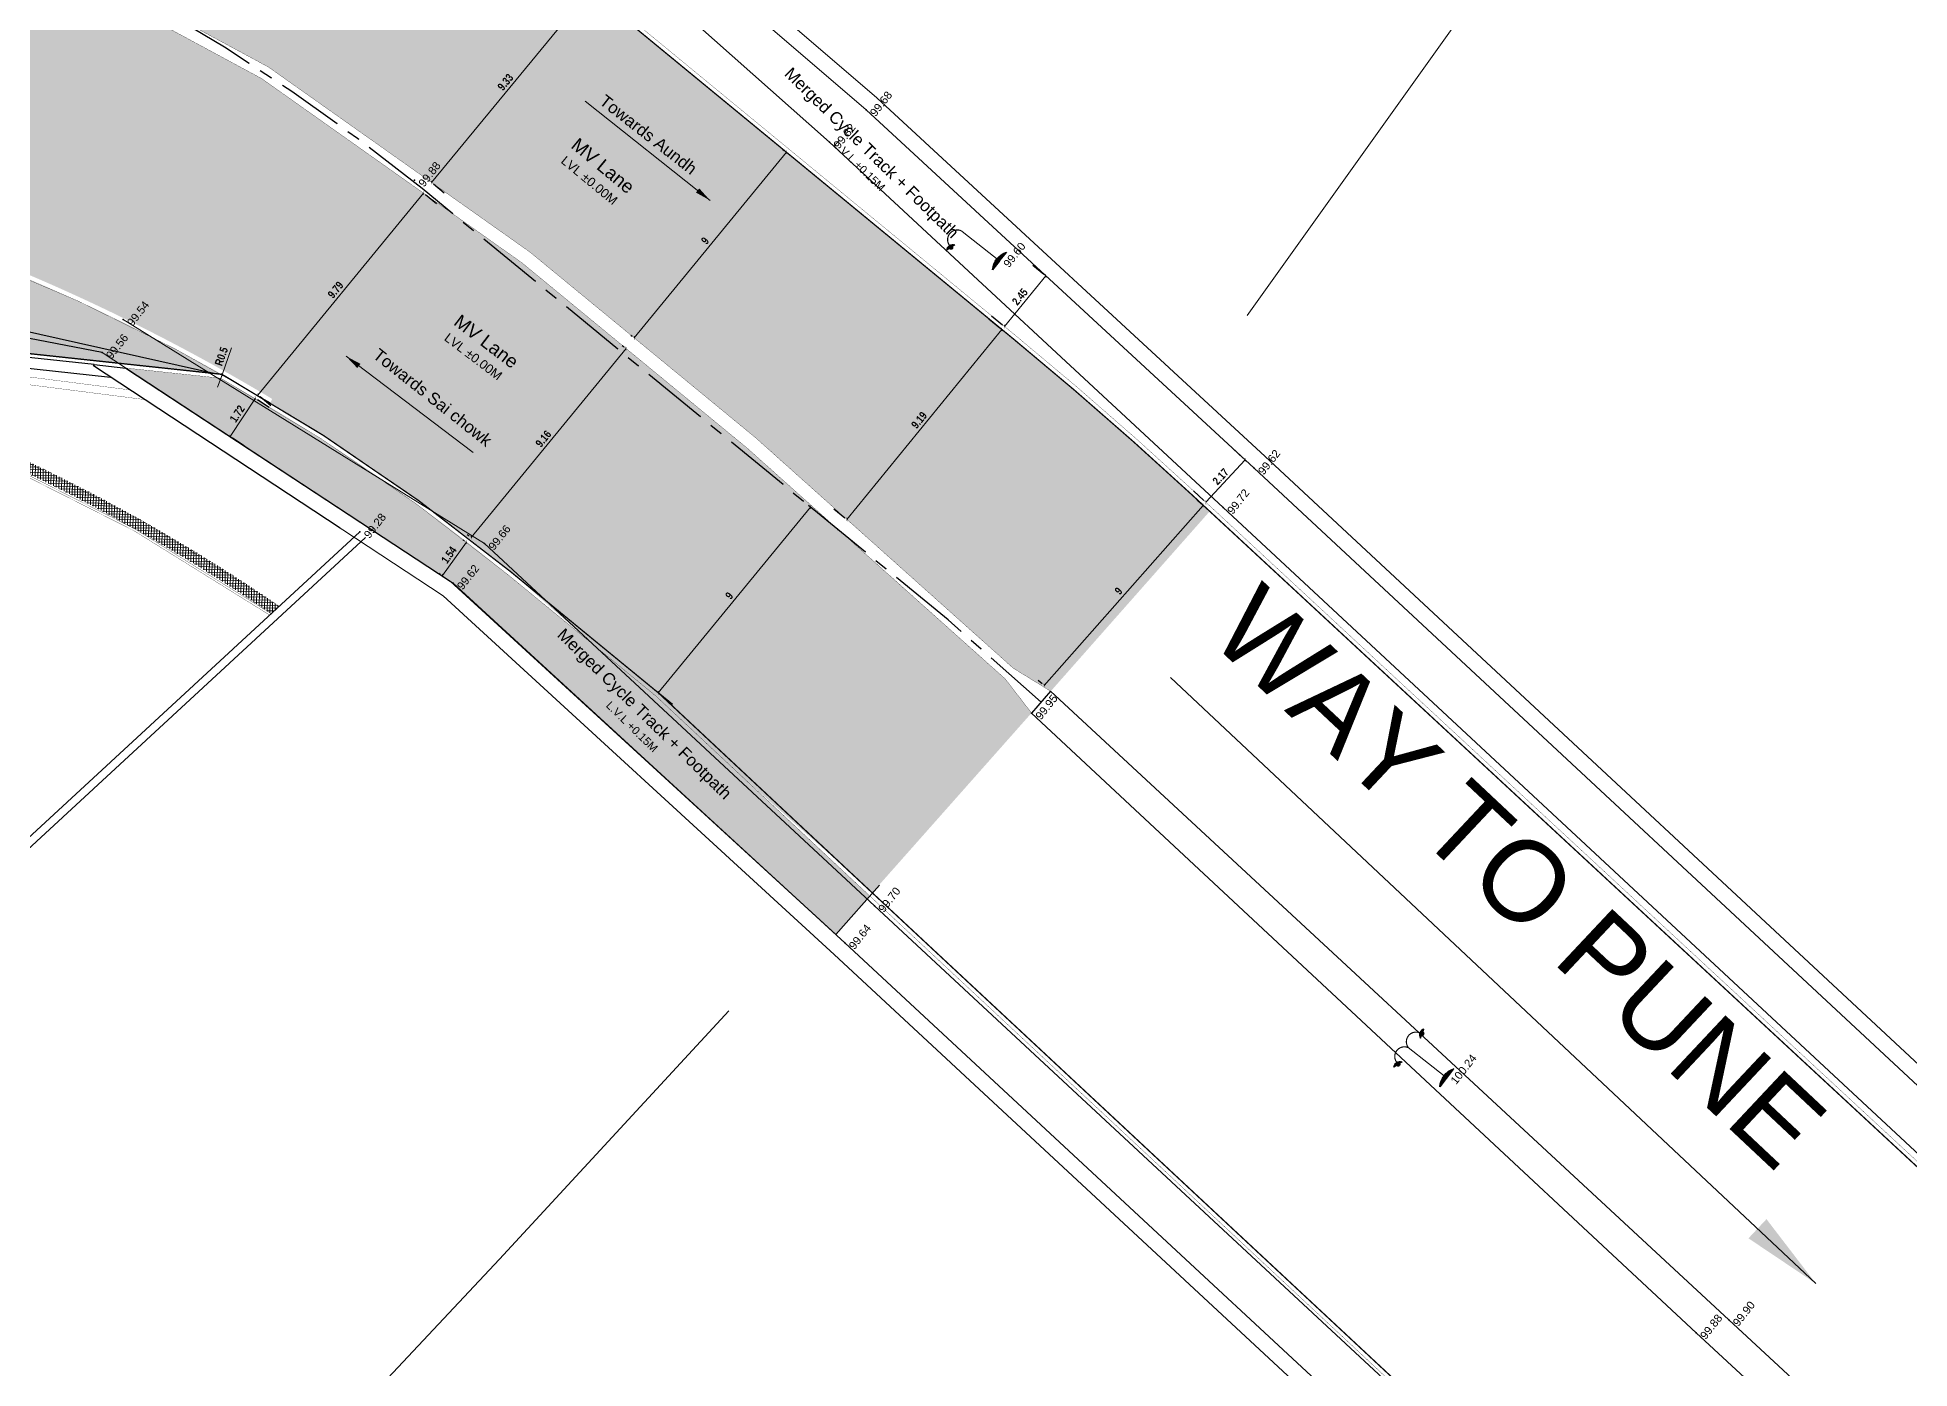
# Model space of a CAD drawing. Header units: metres. Extents: x 6 to 601, y -20 to 118.
# Drawn here: x 289.41 to 305.72, y 43.57 to 55.16 of the extents above; entities that cross this region are included whole.
import ezdxf

# ---------------------------------------------------------------- set-up
doc = ezdxf.new("R2010")
doc.units = ezdxf.units.M
doc.header["$MEASUREMENT"] = 0
doc.linetypes.add('CENTER', pattern=[2, 1.25, -0.25, 0.25, -0.25])
for name, color, linetype, lineweight in [('BEARGE', 5, 'Continuous', 30), ('Chp', 1, 'Continuous', 0), ('EXISTING ROAD', 7, 'Continuous', 5), ('PDA_Tactile band', 250, 'Continuous', 30), ('WALL', 46, 'Continuous', 30)]:
    doc.layers.add(name, color=color, linetype=linetype, lineweight=lineweight)
for name, color, linetype in [('CENTER LINE', 6, 'CENTER'), ('DV', 179, 'Continuous'), ('EL', 4, 'Continuous'), ('F.B.', 60, 'Continuous'), ('FOOTPATH', 30, 'Continuous'), ('HATCH', 8, 'Continuous'), ('LAMP_POST', 7, 'Continuous'), ('PDA_Hatch 2_Black Electrical Band Blocks_100x100x60mm', 253, 'Continuous'), ('PDA_Kerb Edge', 7, 'Continuous'), ('PDA_Levels', 7, 'Continuous'), ('PDA_Text', 19, 'Continuous'), ('PDA_Utility Band', 7, 'Continuous'), ('PT', 2, 'Continuous'), ('TEXT', 7, 'Continuous')]:
    doc.layers.add(name, color=color, linetype=linetype)
doc.layers.add('PDA - Dimensions', color=7, linetype='Continuous', true_color=0x000000)
doc.styles.add('AR', font='arial.ttf')
doc.styles.add('ARIAL', font='arialbd.ttf', dxfattribs={"width": 0.8})
doc.styles.add('RS', font='RomanS')
doc.styles.get("Standard").update_dxf_attribs({"font": 'arial.ttf'})
doc.dimstyles.new('PDA_Dimentions', dxfattribs={"dimtxt": 0.3, "dimasz": 0.1, "dimexe": 0.075, "dimexo": 0.625, "dimgap": 0.1, "dimtad": 1, "dimdsep": 46, "dimtxsty": 'ARIAL', "dimblk": 'ARCHTICK', "dimcen": 0.09, "dimadec": 0, "dimazin": 0, "dimtfac": 1, "dimtmove": 1, "dimatfit": 3, "dimldrblk": 'ARCHTICK', "dimfxl": 1, "dimfxlon": 1, "dimlwd": 9, "dimarcsym": 0})
doc.dimstyles.get("Standard").update_dxf_attribs({"dimtxt": 0.18, "dimasz": 0.18, "dimexe": 0.18, "dimexo": 0.0625, "dimgap": 0.09, "dimtad": 0, "dimdec": 4, "dimzin": 0, "dimdsep": 46, "dimtxsty": 'Standard', "dimcen": 0.09, "dimadec": 0, "dimazin": 0, "dimtfac": 1, "dimtdec": 4, "dimtofl": 0, "dimtmove": 0, "dimatfit": 3, "dimfxl": 1, "dimtolj": 1, "dimtzin": 0, "dimarcsym": 0})

# ---------------------------------------------------------------- blocks, each defined once
blk = doc.blocks.new('LP')
at = {"layer": 'LAMP_POST'}
for color, points in [(40, [(1.165922361164576, 3.515392796020706), (1.89140776789327, 3.744330122373299, 0.5022879340729313)]), (30, [(1.395154863193738, 3.58773040011431, 1), (1.662175265864107, 3.671992518279581)]), (40, [(-0.8816148093692391, 0.001324708447327794), (-0.05993297897521188, 9.005488868751854e-05, -1), (0.05993297897521188, -9.005488868751854e-05), (0.8816148093696938, -0.001324708447327794, 0.2974138818711019)])]:
    blk.add_hatch(color=color, dxfattribs=at).paths.add_polyline_path(points)
blk.add_line((1.165922361164576, 3.515392796020706), (1.89140776789327, 3.744330122373299), dxfattribs=at)
at = {"layer": 'LAMP_POST', "color": 5, "const_width": 0.089105216643788}
blk.add_lwpolyline([(-0.00203005207958995, 0.2648868001790561), (-0.00203005207958995, 3.799999851868506, -0.7749219860280891), (1.458662222671819, 3.82064314317654)], format="xyb", dxfattribs=at)
at = {"layer": 'LAMP_POST'}
for points in [[(-0.8816148093694665, 0.001324708447327794), (-0.05993297897521188, 9.005488868751854e-05)], [(0.05993297897521188, -9.005488868751854e-05), (0.8816148093696938, -0.001324708447327794)]]:
    blk.add_lwpolyline(points, dxfattribs=at)
for centre, radius, start, end in [((1.613864205916798, 3.359871699434166), 0.4741716015995725, 54.17418561697151, 160.8534909995903), ((1.528665064528923, 3.629861459196945), 0.14, 197.5138383082842, 17.5138383082842), ((-0.00203005207958995, -1.351032358088105), 1.613238662028891, 56.78749075352639, 123.0403248748255)]:
    blk.add_arc(centre, radius, start, end, dxfattribs=at)
blk = doc.blocks.new('_ArchTick')
at = {"color": 0, "linetype": 'ByBlock', "const_width": 0.15}
blk.add_lwpolyline([(-0.5, -0.5), (0.5, 0.5)], dxfattribs=at)
blk = doc.blocks.new('*D589')
at = {"layer": 'Defpoints', "color": 0, "transparency": 16777216}
for p in [(405.9751459477993, 217.9566744676358), (404.6992025773582, 216.9754475399589), (405.0767664444411, 216.7045511809483, 99.9804)]:
    blk.add_point(p, dxfattribs=at)
at = {"layer": 'PDA - Dimensions', "color": 0, "lineweight": -2, "transparency": 16777216}
for p, q in [((405.4673320444243, 218.3210232559403), (405.5163318561764, 218.2858666327751)), ((404.568952541066, 217.0688999692528), (404.6179523528182, 217.0337433460876))]:
    blk.add_line(p, q, dxfattribs=at)
at = {"layer": 'PDA - Dimensions', "color": 0, "lineweight": 9, "transparency": 16777216}
blk.add_line((405.5975820807164, 218.2275708266463), (404.6992025773582, 216.9754475399589), dxfattribs=at)
at = {"layer": 'PDA - Dimensions', "color": 0, "lineweight": 9, "transparency": 16777216, "xscale": 0.1, "yscale": 0.1, "zscale": 0.1}
for p, rotation in [((405.5975820807164, 218.2275708266463), 54.34113299144038), ((404.6992025773582, 216.9754475399589), 234.3411329914404)]:
    blk.add_blockref('_ArchTick', p, dxfattribs=dict(at, rotation=rotation))
at = {"layer": 'PDA - Dimensions', "color": 0, "transparency": 16777216, "insert": (404.9426895948092, 217.7490977811507), "char_height": 0.3, "attachment_point": 5, "rotation": 54.341132991440396, "style": 'ARIAL'}
blk.add_mtext('1.54', dxfattribs=at)
blk = doc.blocks.new('*D476')
at = {"layer": 'Defpoints', "color": 0, "transparency": 16777216}
for p in [(419.5193747641824, 218.7018191105744), (412.7914790736668, 212.5799316418829), (413.8120245131176, 211.7429288893072)]:
    blk.add_point(p, dxfattribs=at)
at = {"layer": 'PDA - Dimensions', "color": 0, "lineweight": 9, "transparency": 16777216}
blk.add_line((418.4988293247316, 219.5388218631501), (412.7914790736668, 212.5799316418829), dxfattribs=at)
at = {"layer": 'PDA - Dimensions', "color": 0, "lineweight": -2, "transparency": 16777216}
for p, q in [((419.0361184988166, 219.0981628780095), (418.4215083222731, 219.6022368659397)), ((413.3287682477518, 212.1392726567423), (412.7141580712082, 212.6433466446725))]:
    blk.add_line(p, q, dxfattribs=at)
at = {"layer": 'PDA - Dimensions', "color": 0, "lineweight": 9, "transparency": 16777216, "xscale": 0.1, "yscale": 0.1, "zscale": 0.1}
for p, rotation in [((418.4988293247316, 219.5388218631501), 50.64302790423488), ((412.7914790736668, 212.5799316418829), 230.6430279042349)]:
    blk.add_blockref('_ArchTick', p, dxfattribs=dict(at, rotation=rotation))
at = {"layer": 'PDA - Dimensions', "color": 0, "transparency": 16777216, "insert": (415.449320036765, 216.2199906033745), "char_height": 0.3, "attachment_point": 5, "rotation": 50.64302790423484, "style": 'ARIAL'}
blk.add_mtext('9', dxfattribs=at)
blk = doc.blocks.new('*D477')
at = {"layer": 'Defpoints', "color": 0, "transparency": 16777216}
for p in [(425.6697892571608, 226.2009429151509), (425.6697950121488, 226.2009382179622), (419.8593221691317, 219.0819563760687)]:
    blk.add_point(p, dxfattribs=at)
at = {"layer": 'PDA - Dimensions', "color": 0, "lineweight": 9, "transparency": 16777216}
blk.add_line((419.8593164141437, 219.0819610732575), (425.6697892571608, 226.2009429151509), dxfattribs=at)
at = {"layer": 'PDA - Dimensions', "color": 0, "lineweight": -2, "transparency": 16777216}
for p, q in [((425.1856004137256, 226.596135119339), (425.5923181214131, 226.2641744193712)), ((419.3751275707085, 219.4771532774455), (419.781845278396, 219.1451925774778))]:
    blk.add_line(p, q, dxfattribs=at)
at = {"layer": 'PDA - Dimensions', "color": 0, "lineweight": 9, "transparency": 16777216, "xscale": 0.1, "yscale": 0.1, "zscale": 0.1}
for p, rotation in [((425.6697892571608, 226.2009429151509), 50.77887057385088), ((419.8593164141437, 219.0819610732575), 230.7788705738509)]:
    blk.add_blockref('_ArchTick', p, dxfattribs=dict(at, rotation=rotation))
at = {"layer": 'PDA - Dimensions', "color": 0, "transparency": 16777216, "insert": (422.5683384243076, 222.8016010905002), "char_height": 0.3, "attachment_point": 5, "rotation": 50.77887057385088, "style": 'ARIAL'}
blk.add_mtext('9.19', dxfattribs=at)
blk = doc.blocks.new('*D480')
at = {"layer": 'Defpoints', "color": 0, "transparency": 16777216}
for p in [(410.2248969799621, 238.9074739876541), (410.2248969799632, 238.9074739876532), (404.2875187158552, 231.7131438069809, 99.60370000000044)]:
    blk.add_point(p, dxfattribs=at)
at = {"layer": 'PDA - Dimensions', "color": 0, "lineweight": 9, "transparency": 16777216}
blk.add_line((404.2875187158563, 231.71314380698), (410.2248969799632, 238.9074739876532), dxfattribs=at)
at = {"layer": 'PDA - Dimensions', "color": 0, "lineweight": -2, "transparency": 16777216}
for p, q in [((410.7069376527232, 238.5096526837952), (410.302023487605, 238.8438225790358)), ((404.7695593886163, 231.315322503122), (404.3646452234981, 231.6494923983626))]:
    blk.add_line(p, q, dxfattribs=at)
at = {"layer": 'PDA - Dimensions', "color": 0, "lineweight": 9, "transparency": 16777216, "xscale": 0.1, "yscale": 0.1, "zscale": 0.1}
for p, rotation in [((410.2248969799632, 238.9074739876532), 50.46762791754691), ((404.2875187158563, 231.71314380698), 230.4676279175469)]:
    blk.add_blockref('_ArchTick', p, dxfattribs=dict(at, rotation=rotation))
at = {"layer": 'PDA - Dimensions', "color": 0, "transparency": 16777216, "insert": (407.060866290697, 235.4715215031805), "char_height": 0.3, "attachment_point": 5, "rotation": 50.46762791754691, "style": 'ARIAL'}
blk.add_mtext('9.33', dxfattribs=at)
blk = doc.blocks.new('*D481')
at = {"layer": 'Defpoints', "color": 0, "transparency": 16777216}
for p in [(403.9930098809436, 231.3090237959605, 99.60370000000044), (397.7844339435451, 223.7389960138244), (397.7844340810091, 223.7389959010829)]:
    blk.add_point(p, dxfattribs=at)
at = {"layer": 'PDA - Dimensions', "color": 0, "lineweight": 9, "transparency": 16777216}
blk.add_line((403.9930100184076, 231.309023683219), (397.7844340810091, 223.7389959010829), dxfattribs=at)
at = {"layer": 'PDA - Dimensions', "color": 0, "lineweight": -2, "transparency": 16777216}
for p, q in [((404.4762661534353, 230.9126800372138), (404.0703310220063, 231.2456086818196)), ((398.2676902160367, 223.3426522550777), (397.8617550846078, 223.6755808996835))]:
    blk.add_line(p, q, dxfattribs=at)
at = {"layer": 'PDA - Dimensions', "color": 0, "lineweight": 9, "transparency": 16777216, "xscale": 0.1, "yscale": 0.1, "zscale": 0.1}
for p, rotation in [((403.9930100184076, 231.309023683219), 50.64302893435), ((397.7844340810091, 223.7389959010829), 230.64302893435)]:
    blk.add_blockref('_ArchTick', p, dxfattribs=dict(at, rotation=rotation))
at = {"layer": 'PDA - Dimensions', "color": 0, "transparency": 16777216, "insert": (400.6928878843865, 227.6846236394881), "char_height": 0.3, "attachment_point": 5, "rotation": 50.64302893434999, "style": 'ARIAL'}
blk.add_mtext('9.79', dxfattribs=at)
blk = doc.blocks.new('*D482')
at = {"layer": 'Defpoints', "color": 0, "transparency": 16777216}
for p in [(417.5927650246572, 232.8449449332941), (417.9473459960554, 232.5542061028082), (412.2408281646458, 225.5946175518693)]:
    blk.add_point(p, dxfattribs=at)
at = {"layer": 'PDA - Dimensions', "color": 0, "lineweight": 9, "transparency": 16777216}
blk.add_line((411.8862471932475, 225.8853563823552), (417.5927650246572, 232.8449449332941), dxfattribs=at)
at = {"layer": 'PDA - Dimensions', "color": 0, "lineweight": -2, "transparency": 16777216}
for p, q in [((417.4640418876118, 232.9504915286838), (417.5154363673062, 232.9083506014342)), ((411.7575240562021, 225.990902977745), (411.8089185358965, 225.9487620504953))]:
    blk.add_line(p, q, dxfattribs=at)
at = {"layer": 'PDA - Dimensions', "color": 0, "lineweight": 9, "transparency": 16777216, "xscale": 0.1, "yscale": 0.1, "zscale": 0.1}
for p, rotation in [((417.5927650246572, 232.8449449332941), 50.64994464780671), ((411.8862471932475, 225.8853563823552), 230.6499446478067)]:
    blk.add_blockref('_ArchTick', p, dxfattribs=dict(at, rotation=rotation))
at = {"layer": 'PDA - Dimensions', "color": 0, "transparency": 16777216, "insert": (414.5436525586493, 229.5257408664223), "char_height": 0.3, "attachment_point": 5, "rotation": 50.649944647806706, "style": 'ARIAL'}
blk.add_mtext('9', dxfattribs=at)
blk = doc.blocks.new('*D483')
at = {"layer": 'Defpoints', "color": 0, "transparency": 16777216}
for p in [(411.9229100399643, 225.2086980882596, 0.001100275031907007), (405.7740832718628, 218.4004588957797), (406.1118906827978, 218.1234053597909)]:
    blk.add_point(p, dxfattribs=at)
at = {"layer": 'PDA - Dimensions', "color": 0, "lineweight": 9, "transparency": 16777216}
blk.add_line((411.5851026290293, 225.4857516242484), (405.7740832718628, 218.4004588957797), dxfattribs=at)
at = {"layer": 'PDA - Dimensions', "color": 0, "lineweight": -2, "transparency": 16777216}
for p, q in [((411.4396537676179, 225.6050418471834), (411.5077816254538, 225.5491666256762)), ((405.6286344104515, 218.5197491187147), (405.6967622682873, 218.4638738972075))]:
    blk.add_line(p, q, dxfattribs=at)
at = {"layer": 'PDA - Dimensions', "color": 0, "lineweight": 9, "transparency": 16777216, "xscale": 0.1, "yscale": 0.1, "zscale": 0.1}
for p, rotation in [((411.5851026290293, 225.4857516242484), 50.64302891334752), ((405.7740832718628, 218.4004588957797), 230.6430289133475)]:
    blk.add_blockref('_ArchTick', p, dxfattribs=dict(at, rotation=rotation))
at = {"layer": 'PDA - Dimensions', "color": 0, "transparency": 16777216, "insert": (408.4837587851831, 222.103719107423), "char_height": 0.3, "attachment_point": 5, "rotation": 50.64302891334749, "style": 'ARIAL'}
blk.add_mtext('9.16', dxfattribs=at)
blk = doc.blocks.new('*D498')
at = {"layer": 'Defpoints', "color": 0, "transparency": 16777216}
for p in [(433.2137034954194, 219.603205085403), (433.461019319695, 219.3846048124851), (427.4989513359105, 212.6393535915485)]:
    blk.add_point(p, dxfattribs=at)
at = {"layer": 'PDA - Dimensions', "color": 0, "lineweight": -2, "transparency": 16777216}
for p, q in [((432.9927282013369, 219.7985231963085), (433.1387769164821, 219.6694320268148)), ((427.0306602175525, 213.0532719753719), (427.1767089326976, 212.9241808058782))]:
    blk.add_line(p, q, dxfattribs=at)
at = {"layer": 'PDA - Dimensions', "color": 0, "lineweight": 9, "transparency": 16777216}
blk.add_line((427.2516355116349, 212.8579538644664), (433.2137034954194, 219.603205085403), dxfattribs=at)
at = {"layer": 'PDA - Dimensions', "color": 0, "lineweight": 9, "transparency": 16777216, "xscale": 0.1, "yscale": 0.1, "zscale": 0.1}
for p, rotation in [((433.2137034954194, 219.603205085403), 48.52681826883565), ((427.2516355116349, 212.8579538644664), 228.5268182688357)]:
    blk.add_blockref('_ArchTick', p, dxfattribs=dict(at, rotation=rotation))
at = {"layer": 'PDA - Dimensions', "color": 0, "transparency": 16777216, "insert": (430.0428997984834, 216.3983152412798), "char_height": 0.3, "attachment_point": 5, "rotation": 48.52681826883565, "style": 'ARIAL'}
blk.add_mtext('9', dxfattribs=at)
blk = doc.blocks.new('*D524')
at = {"layer": 'Defpoints', "color": 0, "transparency": 16777216}
for p in [(396.272044012414, 224.0339918222089), (396.4387552293811, 224.5053805897279)]:
    blk.add_point(p, dxfattribs=at)
at = {"layer": 'PDA_Tactile band', "color": 0, "lineweight": 9, "transparency": 16777216}
for p in [(396.7966862591371, 225.5174580614362), (396.272044012414, 224.0339918222089)]:
    blk.add_line(p, (396.4387552293811, 224.5053805897279), dxfattribs=at)
at = {"layer": 'PDA_Tactile band', "color": 0, "lineweight": 9, "transparency": 16777216, "xscale": 0.1, "yscale": 0.1, "zscale": 0.1, "rotation": 250.5233645113505}
blk.add_blockref('_ArchTick', (396.4387552293811, 224.5053805897279), dxfattribs=at)
at = {"layer": 'PDA_Tactile band', "color": 0, "transparency": 16777216, "insert": (396.4123782113047, 225.1901102689574), "char_height": 0.3, "attachment_point": 5, "rotation": 70.52336451135056, "style": 'ARIAL'}
blk.add_mtext('R0.5', dxfattribs=at)
blk = doc.blocks.new('*D532')
at = {"layer": 'Defpoints', "color": 0, "transparency": 16777216}
for p in [(434.7883889838741, 221.3131077020954, 99.6741), (434.7883889838732, 221.3131077020961), (433.3182047498359, 219.7214337295354)]:
    blk.add_point(p, dxfattribs=at)
at = {"layer": 'PDA_Tactile band', "color": 0, "lineweight": 9, "transparency": 16777216}
blk.add_line((433.318204749835, 219.7214337295362), (434.7883889838732, 221.3131077020961), dxfattribs=at)
at = {"layer": 'PDA_Tactile band', "color": 0, "lineweight": -2, "transparency": 16777216}
for p, q in [((434.3292729585498, 221.7371801903452), (434.7149304198214, 221.3809593002161)), ((432.8590887245116, 220.1455062177853), (433.2447461857831, 219.7892853276562))]:
    blk.add_line(p, q, dxfattribs=at)
at = {"layer": 'PDA_Tactile band', "color": 0, "lineweight": 9, "transparency": 16777216, "xscale": 0.1, "yscale": 0.1, "zscale": 0.1}
for p, rotation in [((434.7883889838732, 221.3131077020961), 47.27221485971104), ((433.318204749835, 219.7214337295362), 227.2722148597111)]:
    blk.add_blockref('_ArchTick', p, dxfattribs=dict(at, rotation=rotation))
at = {"layer": 'PDA_Tactile band', "color": 0, "transparency": 16777216, "insert": (433.8691994832752, 220.6873162625371), "char_height": 0.3, "attachment_point": 5, "rotation": 47.27221485971104, "style": 'ARIAL'}
blk.add_mtext('2.17', dxfattribs=at)
blk = doc.blocks.new('*D535')
at = {"layer": 'Defpoints', "color": 0, "transparency": 16777216}
for p in [(427.3192710652202, 228.2121206881093), (427.3192710652162, 228.2121206881125), (425.7649176264949, 226.3169198559681)]:
    blk.add_point(p, dxfattribs=at)
at = {"layer": 'PDA_Tactile band', "color": 0, "lineweight": 9, "transparency": 16777216}
blk.add_line((425.764917626491, 226.3169198559713), (427.3192710652162, 228.2121206881125), dxfattribs=at)
at = {"layer": 'PDA_Tactile band', "color": 0, "lineweight": -2, "transparency": 16777216}
for p, q in [((426.8360147998543, 228.6084644555443), (427.2419500627576, 228.2755356909021)), ((425.2816613611291, 226.7132636234032), (425.6875966240324, 226.3803348587609))]:
    blk.add_line(p, q, dxfattribs=at)
at = {"layer": 'PDA_Tactile band', "color": 0, "lineweight": 9, "transparency": 16777216, "xscale": 0.1, "yscale": 0.1, "zscale": 0.1}
for p, rotation in [((427.3192710652162, 228.2121206881125), 50.64302790423797), ((425.764917626491, 226.3169198559713), 230.643027904238)]:
    blk.add_blockref('_ArchTick', p, dxfattribs=dict(at, rotation=rotation))
at = {"layer": 'PDA_Tactile band', "color": 0, "transparency": 16777216, "insert": (426.3463392976784, 227.4250692371535), "char_height": 0.3, "attachment_point": 5, "rotation": 50.64302790423797, "style": 'ARIAL'}
blk.add_mtext('2.45', dxfattribs=at)
blk = doc.blocks.new('*D536')
at = {"layer": 'Defpoints', "color": 0, "transparency": 16777216}
for p in [(397.6881688253397, 223.6216213372645), (396.7429068674463, 222.1839238246502, 99.9804), (396.7429068674473, 222.1839238246496)]:
    blk.add_point(p, dxfattribs=at)
at = {"layer": 'PDA_Tactile band', "color": 0, "lineweight": 9, "transparency": 16777216}
blk.add_line((397.6881688253407, 223.6216213372638), (396.7429068674473, 222.1839238246496), dxfattribs=at)
at = {"layer": 'PDA_Tactile band', "color": 0, "lineweight": -2, "transparency": 16777216}
for p, q in [((398.2104031625972, 223.278261035265), (397.7717263193018, 223.5666836889439)), ((397.2651412047039, 221.8405635226507), (396.8264643614085, 222.1289861763297))]:
    blk.add_line(p, q, dxfattribs=at)
at = {"layer": 'PDA_Tactile band', "color": 0, "lineweight": 9, "transparency": 16777216, "xscale": 0.1, "yscale": 0.1, "zscale": 0.1}
for p, rotation in [((397.6881688253407, 223.6216213372638), 56.67575237805504), ((396.7429068674473, 222.1839238246496), 236.6757523780551)]:
    blk.add_blockref('_ArchTick', p, dxfattribs=dict(at, rotation=rotation))
at = {"layer": 'PDA_Tactile band', "color": 0, "transparency": 16777216, "insert": (397.0061311391543, 223.0404539724488), "char_height": 0.3, "attachment_point": 5, "rotation": 56.675752378055066, "style": 'ARIAL'}
blk.add_mtext('1.72', dxfattribs=at)
blk = doc.blocks.new('Survey Base')
at = {"color": 146}
for points in [[(9856.689370648306, 9939.009833104044), (9961.792883492177, 9929.846060476233), (9974.422688099417, 9928.841665522927)], [(10006.91823687252, 9929.685500478643), (10043.00094539681, 9931.373170390078), (10095.75345353325, 9935.170436595963)]]:
    blk.add_lwpolyline(points, dxfattribs=at)
at = {"layer": 'BEARGE', "color": 8, "lineweight": 5}
for points, elevation in [([(9992.6824, 9805.6112), (9994.2541, 9825.5426), (10002.5842, 9925.9458), (10004.1474, 9945.6862), (10005.4437, 9976.229)], 99.6741), ([(9993.280543199227, 9805.564033134338), (9994.852146878191, 9825.494211646079), (10003.18223868463, 9925.897312888574), (10004.74639460245, 9945.649784408595), (10006.0431603299, 9976.203557655956)], 99.6741), ([(9968.74370102665, 9807.669661493743), (9978.517558764199, 9927.044223948733), (9980.025257494857, 9946.875025751218), (9978.691171278595, 9962.5139017661)], 99.9804), ([(9969.3417, 9807.6207), (9979.1157, 9926.997), (9980.6272, 9946.8778), (9979.289, 9962.5649)], 99.9804)]:
    blk.add_lwpolyline(points, dxfattribs=dict(at, elevation=elevation))
at = {"layer": 'CENTER LINE', "color": 8, "lineweight": 5, "ltscale": 2}
blk.add_lwpolyline([(9990.753495437828, 9926.798102528162), (9991.018061705803, 9931.446083342527), (9991.532914148022, 9956.941508111537, 0.3172132150365968), (9941.096063581146, 10030.38178720705), (9890.50529859179, 10050.81798229878), (9884.494266879756, 10053.28136159857)], format="xyb", dxfattribs=at)
at = {"layer": 'Chp', "color": 8, "lineweight": 5}
for p in [(9991.529761974194, 9956.785412880934), (9991.327863985807, 9946.787451228562), (9991.12596599742, 9936.789489576191)]:
    blk.add_point(p, dxfattribs=at)
at = {"layer": 'DV', "color": 8, "lineweight": 5, "elevation": 99.9202}
blk.add_lwpolyline([(9981.891, 9826.2375), (9983.1524, 9826.1005), (9985.6233, 9856.5407), (9988.5057, 9892.2228), (9991.296390875657, 9926.769605056323), (9990.2106, 9926.8266), (9987.3655, 9892.8822), (9984.4742, 9856.6485), (9981.891, 9826.2375)], dxfattribs=at)
at = {"layer": 'F.B.', "elevation": 99.5641}
blk.add_lwpolyline([(9979.289, 9962.5649), (9976.7042, 9967.5622), (9966.6793, 9982.9754), (9956.8195, 9996.7873)], dxfattribs=at)
at = {"layer": 'FOOTPATH', "color": 8, "lineweight": 5}
for points, elevation in [([(9990.6934, 9804.8463), (9992.4227, 9825.6766), (10000.7088, 9925.9413), (10002.3464, 9946.0127), (10002.8653, 9954.7299), (10003.9083, 9976.4577), (10004.08707319577, 9979.620978421595)], 99.6477), ([(9971.0725, 9807.4505), (9972.6941, 9827.267), (9980.8923, 9926.99), (9982.5226, 9946.869), (9980.7433, 9962.7073)], 99.6602)]:
    blk.add_lwpolyline(points, dxfattribs=dict(at, elevation=elevation))
at = {"layer": 'PT'}
for p in [(9979.289, 9962.5649, 99.5641), (9980.7433, 9962.7073, 99.5441), (9991.6013, 9957.3522, 99.8813), (9979.9828, 9950.813, 99.2847), (9980.6272, 9946.8778, 99.6232), (9982.5226, 9946.869, 99.6602), (10002.3464, 9946.0127, 99.8189), (10004.1474, 9945.6862, 99.6768), (10002.7874, 9938.2524, 99.5961), (9979.1157, 9926.997, 99.6401), (9980.8923, 9926.99, 99.6962), (9990.2106, 9926.8266, 99.9511), (10000.7088, 9925.9413, 99.7217), (10002.5842, 9925.9458, 99.6183), (9989.0912, 9906.1448, 100.2383), (9987.3655, 9892.8822, 99.8756), (9988.5057, 9892.2228, 99.8995)]:
    blk.add_point(p, dxfattribs=at)
at = {"layer": 'WALL', "color": 8, "lineweight": 5}
for points in [[(9875.839115131586, 10033.38148383762), (9882.157135322232, 10030.82449731424), (9903.158861081183, 10022.37426742167), (9927.465628254771, 10012.50155890345), (9941.47949636025, 10006.89423387266), (9945.822557546804, 10004.46033453098), (9950.289226351302, 10000.45200725012), (9954.702288003846, 9996.188596377002), (9958.270895315549, 9989.660634419508), (9960.364411609542, 9983.98950765599), (9960.59936718969, 9979.687982952777), (9957.610427710108, 9959.909879357725), (9956.500529418408, 9954.26404883069), (9979.935431182439, 9950.51676327857)], [(9875.958807706855, 10033.65668035479), (9882.2694, 10031.1027), (9903.2713, 10022.6524), (9927.5778, 10012.7798), (9941.6091, 10007.1655), (9945.9982, 10004.7058), (9950.4937, 10000.6716), (9954.9436, 9996.3726), (9958.5447, 9989.7852), (9960.6615, 9984.051), (9960.9006, 9979.6736), (9957.906070399566, 9959.858506030909), (9956.854858610866, 9954.511202001888), (9979.9828, 9950.813)]]:
    blk.add_lwpolyline(points, dxfattribs=at)
at = {"layer": 'LAMP_POST', "color": 8, "lineweight": 5}
for p, xscale, yscale, zscale in [((10002.7865846549, 9938.251685432559, 347.9875032), -0.4799999999995634, 0.4800000000013824, 0.4800000000003024), ((9989.088347179788, 9906.14337905595, 348.6297031999999), -0.4799999999995634, 0.4800000000013824, 0.4800000000003024), ((9989.090296029784, 9906.14337905595, 348.6297031999999), 0.4799999999995634, 0.4799999999995634, 0.4799999999995634)]:
    blk.add_blockref('LP', p, dxfattribs=dict(at, xscale=xscale, yscale=yscale, zscale=zscale))
at = {"layer": 'EL'}
for s, p in [('99.56', (9979.289, 9962.1149, 99.5641)), ('99.54', (9980.7433, 9962.2573, 99.5441)), ('99.88', (9991.6013, 9956.9022, 99.8813)), ('99.28', (9979.9828, 9950.363, 99.2847)), ('99.62', (9980.6272, 9946.4278, 99.6232)), ('99.66', (9982.5226, 9946.419, 99.6602)), ('99.82', (10002.3464, 9945.5627, 99.8189)), ('99.68', (10004.1474, 9945.2362, 99.6768)), ('99.60', (10002.7874, 9937.8024, 99.5961)), ('99.64', (9979.1157, 9926.547, 99.6401)), ('99.70', (9980.8923, 9926.54, 99.6962)), ('99.95', (9990.2106, 9926.3766, 99.9511)), ('99.72', (10000.7088, 9925.4913, 99.7217)), ('99.62', (10002.5842, 9925.4958, 99.6183)), ('100.24', (9989.0912, 9905.6948, 100.2383)), ('99.88', (9987.3655, 9892.4322, 99.8756)), ('99.90', (9988.5057, 9891.7728, 99.8995))]:
    blk.add_text(s, height=0.3, dxfattribs=at).set_placement(p)
at = {"layer": 'TEXT', "insert": (9999.46957447848, 9923.14594858919, 200.8466), "char_height": 2.999999999999998, "width": 42.05436334960984, "attachment_point": 1, "rotation": 265.0040572540484}
blk.add_mtext('{\\fArial|b0|i0|c0|p34;WAY TO PUNE}', dxfattribs=at)
at = {"layer": 'TEXT', "color": 252}
blk.add_leader([(9991.586840388089, 9890.500559877353, 200.8466), (9994.476376188613, 9923.55506380527, 200.8466)], dimstyle='Standard', override={"dimasz": 3, "dimgap": 0.09, "dimtad": 0}, dxfattribs=at)
blk = doc.blocks.new('direction')
at = {"layer": 'PDA_Text', "color": 18, "lineweight": -3, "true_color": 0x000000, "insert": (8299.26790929622, 11463.76129872452), "char_height": 0.7499999999999987, "width": 9.226051727479195, "attachment_point": 1, "rotation": 303.9391874062145, "style": 'RS'}
blk.add_mtext('{\\fArial|b0|i0|c0|p34;\\H0.6x;Towards Aundh}', dxfattribs=at)
at = {"layer": 'PDA - Dimensions', "linetype": 'Continuous', "lineweight": 0}
blk.add_leader([(8301.745344059153, 11458.74126231147), (8298.450760845164, 11463.73022164667)], dimstyle='Standard', override={"dimtxt": 0.2, "dimasz": 0.6, "dimexe": 0, "dimexo": 0, "dimtih": 0, "dimtoh": 0, "dimdec": 1, "dimclre": 256, "dimclrt": 256, "dimtdec": 1, "dimfxl": 5000, "dimfxlon": 1, "dimlwd": 0, "dimlwe": 65535, "dimarcsym": 1}, dxfattribs=at)
blk = doc.blocks.new('tdim2')
at = {"layer": 'PDA_Text', "color": 18, "lineweight": -3, "true_color": 0x000000, "insert": (8303.143984483755, 11390.23871000985), "char_height": 0.7499999999999986, "width": 9.226051727479193, "attachment_point": 1, "rotation": 8.282240209745398, "style": 'RS'}
blk.add_mtext('{\\fArial|b0|i0|c0|p34;\\H0.6x;Towards Sai chowk}', dxfattribs=at)
at = {"layer": 'PDA - Dimensions', "linetype": 'Continuous', "lineweight": 0}
blk.add_leader([(8302.523815499171, 11389.10812441605), (8308.419856682485, 11390.09842344504)], dimstyle='Standard', override={"dimtxt": 0.2, "dimasz": 0.6, "dimexe": 0, "dimexo": 0, "dimtih": 0, "dimtoh": 0, "dimdec": 1, "dimclre": 256, "dimclrt": 256, "dimtdec": 1, "dimfxl": 5000, "dimfxlon": 1, "dimlwd": 0, "dimlwe": 65535, "dimarcsym": 1}, dxfattribs=at)
blk = doc.blocks.new('site plan')
h = blk.add_hatch(color=123)
h.dxf.hatch_style = 1
edge = h.paths.add_edge_path()
edge.add_line((396.3094002484268, 224.3819925573134), (392.8320078532452, 224.7552742143143))
edge.add_line((392.8320078532452, 224.7552742143143), (404.9932494695295, 216.759462188671))
edge.add_line((404.9932494695295, 216.759462188671), (419.4465916663994, 203.5207047423537))
edge.add_line((419.4465916663994, 203.5207047423537), (420.7208345129129, 204.9631083625518))
edge.add_line((420.7208345129129, 204.9631083625518), (420.0023197493356, 205.6329287485187))
edge.add_line((420.0023197493356, 205.6329287485187), (412.7016692983925, 212.4595928910676))
edge.add_line((412.7016692983925, 212.4595928910676), (407.1521225656979, 217.0110667512345))
edge.add_arc((359.6859958574205, 159.1363303542003), 74.84997192860159, 50.64301313178085, 60.58787572229787)
edge.add_arc((396.2720513343575, 224.0339910363309), 0.3499999999832772, 60.58898302991647, 83.87423589100494)
at = {"layer": 'HATCH', "transparency": 33554539}
h = blk.add_hatch(color=9, dxfattribs=at)
h.dxf.hatch_style = 1
edge = h.paths.add_edge_path()
edge.add_line((398.3203993259576, 223.5948501189359), (398.2467099829537, 223.4641372269434))
edge.add_arc((359.6859929776801, 159.1362964110049), 75.00000000001013, 50.643027904231985, 59.05981801813658, ccw=False)
edge.add_line((407.2472450699024, 217.1270482549116), (420.1046861651594, 205.7425696610298))
edge.add_line((420.1046861651594, 205.7425696610298), (420.8094782192929, 205.0855419844447))
edge.add_line((420.8094782192929, 205.0855419844447), (426.7812055969134, 211.8232616019814))
edge.add_line((426.7812055969134, 211.8232616019814), (425.7956355365113, 213.1024875697058))
edge.add_line((425.7956355365113, 213.1024875697058), (416.1118382745717, 221.7624692343961))
edge.add_line((416.1118382745717, 221.7624692343961), (407.675593800961, 228.7029774813527))
edge.add_line((407.675593800961, 228.7029774813527), (397.9149773290828, 235.6102521388693))
edge.add_line((397.9149773290828, 235.6102521388693), (386.314013544601, 241.8729637314991))
edge.add_line((386.314013544601, 241.8729637314991), (377.9310103320986, 245.1417021162761))
edge.add_line((377.9310103320986, 245.1417021162761), (370.004542349363, 247.1773856186501))
edge.add_line((370.004542349363, 247.1773856186501), (361.3097273447547, 248.3728635135467))
edge.add_line((361.3097273447547, 248.3728635135467), (352.0254405817377, 248.5341186884871))
edge.add_line((352.0254405817377, 248.5341186884871), (343.4882141783619, 247.6993770357221))
edge.add_line((343.4882141783619, 247.6993770357221), (335.9139085503266, 246.2670993457305))
edge.add_line((335.9139085503266, 246.2670993457305), (328.3596033347476, 243.666881654497))
edge.add_line((328.3596033347476, 243.666881654497), (319.6629500633953, 239.6837235734347))
edge.add_line((319.6629500633953, 239.6837235734347), (319.5471197944607, 239.6211706060803))
edge.add_line((319.5471197944607, 239.6211706060803), (321.5574075041695, 235.8133975529236))
edge.add_line((321.5574075041695, 235.8133975529236), (272.7275633488734, 208.0245052619248))
edge.add_line((272.7275633488734, 208.0245052619248), (278.0056757168622, 198.8389367912332))
edge.add_arc((432.4627185270929, -58.34392022211796), 300.0000000253854, 119.65879195034401, 120.98788440321641, ccw=False)
edge.add_line((284.0125765543999, 202.3523692864183), (322.5566917870638, 224.3008189144221))
edge.add_arc((359.6859929776747, 159.1362964110067), 75.00000000000819, 68.39042136316829, 119.67353207975981, ccw=False)
edge.add_line((387.3069919584923, 228.864916182969), (387.3659540972676, 229.0028996805177))
edge.add_arc((359.6859929777474, 159.1362964110758), 75.14999999991836, 59.06286877645181, 68.38737060490178, ccw=False)
edge = h.paths.add_edge_path()
edge.add_arc((349.3010737985187, 183.2254006047624), 81.89159830320767, 61.67163064802283, 66.55978401002817)
edge.add_line((381.8768936897104, 258.3589472471904), (381.8010254331712, 258.3911790539078))
edge.add_arc((359.0054820677524, 203.3172762747963), 59.60513035509366, 54.30315257286412, 67.51493234201462, ccw=False)
edge.add_line((393.7848686451925, 251.723534485518), (393.8556885749858, 251.8566782141697))
edge.add_arc((354.4186595736501, 193.2390454698689), 70.64917639292004, 56.0679491882368, 60.69628579069675)
edge.add_arc((352.3148610210937, 189.4305663229297), 74.99999999976491, 50.555828616822396, 60.71876623491141, ccw=False)
edge.add_line((399.9643149738331, 247.3488668674945), (426.1371010257917, 225.8164850111243))
edge.add_arc((330.8381931213371, 109.9798839230934), 149.9999999980311, 47.181571827729215, 50.55582861685792, ccw=False)
edge.add_line((432.7897821686583, 220.0065783664668), (433.461019319695, 219.3846048124851))
edge.add_line((433.461019319695, 219.3846048124851), (427.140824567834, 212.2303391908226))
edge.add_line((427.140824567834, 212.2303391908226), (427.498951335785, 212.639353591625))
edge.add_line((427.498951335785, 212.639353591625), (426.0958726766057, 213.5047626797495))
edge.add_line((426.0958726766057, 213.5047626797495), (416.4374589846284, 222.1420444422365))
edge.add_line((416.4374589846284, 222.1420444422365), (407.9792388866026, 229.1006320612996))
edge.add_line((407.9792388866026, 229.1006320612996), (398.1791149908786, 236.0358648532401))
edge.add_line((398.1791149908786, 236.0358648532401), (386.524392843321, 242.327597579806))
edge.add_line((386.524392843321, 242.327597579806), (378.0845744193266, 245.6184896078375))
edge.add_line((378.0845744193266, 245.6184896078375), (370.1010999551254, 247.6688135722943))
edge.add_line((370.1010999551254, 247.6688135722943), (361.3482586408572, 248.8722696898985))
edge.add_line((361.3482586408572, 248.8722696898985), (352.0053878903054, 249.0345423873878))
edge.add_line((352.0053878903054, 249.0345423873878), (343.4172933091158, 248.1948270130833))
edge.add_line((343.4172933091158, 248.1948270130833), (335.7854211527811, 246.7516636712244))
edge.add_line((335.7854211527811, 246.7516636712244), (328.1736885489918, 244.1316792765738))
edge.add_line((328.1736885489918, 244.1316792765738), (319.4398125364369, 240.1314727910485))
edge.add_line((319.4398125364369, 240.1314727910485), (319.3136729533489, 240.0633523826655))
edge.add_line((319.3136729533489, 240.0633523826655), (317.364540297036, 243.7552889994367))
edge.add_line((317.364540297036, 243.7552889994367), (289.9088339607588, 228.1428697642787))
edge.add_line((289.9088339607588, 228.1428697642787), (268.2376559472323, 215.8383502484321))
edge.add_line((268.2376559472323, 215.8383502484321), (263.0063138116147, 224.9425238677322))
edge.add_line((263.0063138116147, 224.9425238677322), (284.7185724453229, 237.270365883227))
edge.add_line((284.7185724453229, 237.270365883227), (315.241564482134, 254.6269671723549))
edge.add_arc((352.314861020961, 189.4305663227296), 75.00000000000541, 61.44883574043621, 119.6243021433603, ccw=False)
at = {"layer": 'PDA - Dimensions'}
h = blk.add_hatch(color=8, dxfattribs=at)
h.dxf.hatch_style = 1
edge = h.paths.add_edge_path()
edge.add_line((386.8161874320958, 227.7645448906533), (387.6335709252398, 227.6768026314985))
edge.add_arc((387.6838264406797, 228.1747279647279), 0.5004550472357799, 264.2366643093017, 427.5594095506531)
edge.add_arc((359.6859929761795, 159.1362964078689), 75.00000000348452, 60.6667160234141, 67.92304347214588, ccw=False)
edge.add_line((396.427665521629, 224.5201590888519), (386.5813768057087, 225.5771116985943))
edge.add_line((386.5813768057087, 225.5771116985943), (386.8161874320958, 227.7645448906533))
at = {"layer": 'PDA_Hatch 2_Black Electrical Band Blocks_100x100x60mm', "lineweight": 0, "true_color": 0xc7c8ca, "transparency": 33554687}
h = blk.add_hatch(dxfattribs=at)
h.set_pattern_fill('ANSI37', color=9, scale=0.8, angle=133.7998967713476)
h.set_pattern_definition([(178.7998967713476, (-10425.47564252083, -11325.61845004788), (-0.002094422116805113, -0.09997806457416866), []), (268.7998967713476, (-10425.47564252083, -11325.61845004788), (0.09997806457416866, -0.00209442211680512), [])])
edge = h.paths.add_edge_path()
edge.add_line((347.7407530918281, 227.569146147338), (347.8095829667927, 227.1748361386199))
edge.add_line((347.8095829667927, 227.1748361386199), (350.3262855082285, 227.5190458592806))
edge.add_line((350.3262855082285, 227.5190458592806), (352.6693389038446, 227.1254300983346))
edge.add_arc((359.6861226954861, 159.1378254290939), 68.34873549261611, 55.61938814861401, 95.89245228404423, ccw=False)
edge.add_line((398.2818172705847, 215.5463531860332), (398.5832803502435, 215.8246824438775))
edge.add_arc((359.6861226954898, 159.1378254291194), 68.7487354925921, 55.54302311577162, 95.8472301570886)
edge.add_line((352.6822514553896, 227.528865920418), (350.3324580355657, 227.9236139559252))
edge.add_line((350.3324580355657, 227.9236139559252), (347.7407530918281, 227.569146147338))
h.paths.add_polyline_path([(323.7872577645703, 218.5744585600842), (323.9872107345727, 218.2280212501319), (333.4148939941279, 223.6693903342348), (338.1271212233205, 225.6244533043373), (344.1283642066301, 226.6713553894006), (347.214712542509, 227.093475636455), (347.1458826675425, 227.4877856451712), (344.0668712453225, 227.0666688687088), (338.0147459685832, 226.0108904926619), (333.2375234722058, 224.0288615393929)])
h.paths.add_polyline_path([(323.4675547695424, 217.9280917950746), (323.2676017995454, 218.2745291050251), (320.1050361228572, 216.4491933755489), (297.315886289829, 203.4534835225768), (280.8054578566826, 193.9664390580892), (281.0047444438387, 193.6196179857034), (297.5146046401624, 203.106335936076), (320.3040884773145, 216.1022362580115)])
at = {"layer": 'CENTER LINE', "color": 1, "lineweight": 30, "ltscale": 2}
blk.add_lwpolyline([(427.1408245676612, 212.2303391906225), (423.651792359844, 215.3126070592007), (403.9344552686525, 231.4838276446026, 0.3172132150365968), (315.0303442925069, 237.2639262833927), (270.5621323308473, 211.7930333829376)], format="xyb", dxfattribs=at)
blk.add_lwpolyline([(427.1408245676612, 212.2303391906225), (423.651792359844, 215.3126070592007), (403.9344552686525, 231.4838276446026, 0.3172132150365968), (315.0303442925069, 237.2639262833927), (270.5621323308473, 211.7930333829376)], format="xyb", dxfattribs=at)
at = {"layer": 'DV', "elevation": 99.9202}
blk.add_lwpolyline([(500.6863010735215, 143.0780327089233), (501.5740254511147, 143.9845890444176), (479.1804471697633, 164.7508784241891), (452.9219671177943, 189.0821898464419), (427.4989513359105, 212.6393535915486), (426.7826977996119, 211.8213247894892), (451.6986629503699, 188.5939365167469), (478.3851172027189, 163.9145161261913), (500.6863010735215, 143.0780327089233)], dxfattribs=at)
at = {"layer": 'F.B.'}
blk.add_lwpolyline([(391.9435236186619, 225.3394376699543), (386.4179008542214, 226.398537002), (368.1058520448496, 228.0520855053855), (351.1542935542166, 228.8451191671738)], dxfattribs=at)
at = {"layer": 'PDA - Dimensions'}
blk.add_lwpolyline([(398.2467099829537, 223.4641372269452, 0, 0, 0), (398.3203993259576, 223.5948501189359, 0, 0, 0.04070827893594204), (387.3659540972676, 229.0028996805177, 0, 0, 0), (387.3069919584923, 228.864916182969, 0.01, 0.01, -0.04073494597179533)], format="xyseb", close=True, dxfattribs=at)
for points in [[(388.6514810672124, 228.3172222485246), (386.6987821189014, 226.6708282946202), (396.2423801883488, 224.5331111040923)], [(400.8691246777689, 218.7529364964867), (391.6138977287446, 224.838092706188), (391.6433394634805, 224.8828721542995), (392.8320078532433, 224.7552742143125), (404.9932494695295, 216.7594621886728), (419.4465916663994, 203.5207047423555), (421.0828878239954, 205.3729415494072)]]:
    blk.add_lwpolyline(points, dxfattribs=at)
at = {"layer": 'PDA_Kerb Edge'}
blk.add_line((391.6433394634787, 224.8828721542959), (383.5040426278993, 225.7565872443247), dxfattribs=at)
for points, const_width in [([(392.1561971741412, 253.1501899368868, -0.03242244210758313), (400.05961388174, 247.464703468584), (426.2323999336968, 225.9323216122139, -0.01472403659950164), (432.8917337577077, 220.1166050609118), (459.1410140497592, 195.7938182075795), (485.4020663579704, 171.4601223809932), (514.5768268675947, 144.40542342361)], 0.01), ([(392.223287150433, 252.9310980045102, -0.03184505010191943), (399.9643149738331, 247.3488668674945), (426.1371010257917, 225.8164850111243, -0.01472403659950227), (432.7897821686583, 220.0065783664668), (459.0390624607098, 195.6837915131346), (485.3001147668219, 171.3500956884945), (514.4748324076445, 144.295436469205)], 0.05), ([(500.9658107681171, 130.4998378996952), (472.257589693214, 157.3225561837062), (445.5748307759277, 181.9985591578206), (420.1046861651594, 205.7425696610298), (412.8005596812309, 212.5724841601423), (407.2472450698842, 217.1270482549262, 0.04341988751443857), (396.5175879790841, 224.4695468249738, 0.1019516529437525), (396.3254100638605, 224.5311357294995), (386.5813768057087, 225.5771116985907), (386.8161874320958, 227.7645448906533), (387.6335709252398, 227.6768026314985, 0.8696699362226388), (387.874862775343, 228.637286472529, 0.2295863361468798), (322.5902256446279, 224.3199143373968), (284.012576554298, 202.35236928636, 0.005799324855212804), (278.0056757168622, 198.8389367912332)], 0.05), ([(500.8634051402878, 130.390233668988), (472.1554642347219, 157.2126901846641), (445.4727669063541, 181.8886362018384), (420.0023197485789, 205.6329287481785), (412.7016692983598, 212.4595928910585), (407.1521225656998, 217.0110667512381, 0.04341988751443449), (396.4439247890823, 224.3388803241451, 0.1019516529444727), (396.3094002484249, 224.3819925573134), (392.8320078532433, 224.7552742143125)], 0.01)]:
    blk.add_lwpolyline(points, format="xyb", dxfattribs=dict(at, const_width=const_width))
at = {"layer": 'PDA_Kerb Edge', "const_width": 0.01}
blk.add_lwpolyline([(386.3140135446101, 241.8729637314937), (397.9149773290828, 235.6102521388675), (407.6755938009665, 228.7029774813363), (416.1118382745371, 221.7624692344161), (425.7956355365041, 213.102487569704), (426.7826977995082, 211.8213247895856), (427.4989513357868, 212.639353591625), (426.0958726766039, 213.5047626797586), (416.4374589846575, 222.1420444422565), (407.9792388865699, 229.1006320613033), (398.1791149908677, 236.0358648532492), (386.5243928432992, 242.3275975798115)], dxfattribs=at)
at = {"layer": 'PDA_Kerb Edge'}
blk.add_lwpolyline([(281.0421106789836, 193.5545890345347, 0.01, 0.01, 0), (297.5518643312716, 203.0412457637976, 0.01, 0.01, 0), (320.3414107937861, 216.0371817983741, 0.01, 0.01, 0), (333.4481509669822, 223.6019894832625, 0.01, 0.01, 0), (338.1481915835866, 225.551996331531, 0.01, 0.01, 0), (344.1398941369207, 226.5972341120323, 0.01, 0.01, 0), (350.3251281593584, 227.4431893411602, 0.01, 0.01, 0), (352.6669354844598, 227.0497829109099, 0.01, 0.01, -0.1775941147610507), (398.2394656883316, 215.4844553388903, 0, 0, 0)], format="xyseb", dxfattribs=at)
at = {"layer": 'PDA_Tactile band', "const_width": 0.01}
blk.add_lwpolyline([(392.9892912374944, 223.933794583987), (383.3465900656629, 225.1756693788884, 0.1299353047588667), (347.6234050634412, 228.2414135974414), (347.6749909148857, 227.9458820425607, -0.1299353057730412), (383.2454042440513, 224.8932487183411), (393.5377418902481, 223.573197495045), (392.9892912374944, 223.933794583987)], format="xyb", dxfattribs=at)
at = {"layer": 'PDA_Utility Band'}
blk.add_line((383.4140472800755, 225.3639498192679), (392.2580237004859, 224.4145907025795), dxfattribs=at)
blk.add_lwpolyline([(281.0047444439006, 193.6196179855924, 0.01, 0.01, 0), (297.5146046404079, 203.1063359361469, 0.01, 0.01, 0), (320.3040884773127, 216.1022362579279, 0.01, 0.01, 0), (333.4148939941224, 223.6693903342311, 0.01, 0.01, 0), (338.1271212233223, 225.6244533043391, 0.01, 0.01, 0), (344.1283642066628, 226.6713553894042, 0.01, 0.01, 0), (350.3262855082321, 227.5190458592806, 0.01, 0.01, 0), (352.6693389038574, 227.1254300983346, 0.01, 0.01, -0.1775557506431738), (398.2818172705847, 215.5463531860314, 0, 0, 0)], format="xyseb", dxfattribs=at)
at = {"layer": 'PDA_Utility Band', "const_width": 0.01}
blk.add_lwpolyline([(347.7407530918263, 227.5691461473416), (350.3324580355602, 227.9236139559234), (352.6822514553896, 227.5288659204161, -0.1776959245534355), (398.5832803502435, 215.8246824438775)], format="xyb", dxfattribs=at)
for name, p, rotation in [('direction', (-3915.255268971723, -13240.15157135223), 18.10420363006132), ('tdim2', (-13580.46449639907, -1552.408304705215), 313.3372704783573)]:
    blk.add_blockref(name, p, dxfattribs=dict(rotation=rotation))
at = {"layer": 'EXISTING ROAD', "rotation": 51.79989677134766}
blk.add_blockref('Survey Base', (2049.792497357163, -13777.89037235985), dxfattribs=at)
at = {"layer": 'PDA_Levels', "linetype": 'ByBlock', "lineweight": 0, "style": 'AR'}
for height, rotation, p in [(0.4999999999999998, 320.3817675494086, (409.4843343606281, 233.0367973274078)), (0.4999999999999999, 322.704992275895, (405.0834060399011, 226.4013129176874))]:
    blk.add_text('MV Lane', height=height, rotation=rotation, dxfattribs=at).set_placement(p)
at = {"layer": 'PDA_Levels', "linetype": 'Continuous', "lineweight": -3, "style": 'AR'}
for height, rotation, p in [(0.3399999999999999, 320.4722655468551, (409.1132311663114, 232.4712872579312)), (0.34, 322.7954902732679, (404.7355318500431, 225.821224331743))]:
    blk.add_text('LVL ±0.00M', height=height, rotation=rotation, dxfattribs=at).set_placement(p)
at = {"layer": 'PDA_Text', "color": 18, "lineweight": -3, "true_color": 0x000000, "char_height": 0.7499999999999983, "width": 9.22605172747919, "attachment_point": 1, "rotation": 315.642847371797, "style": 'RS'}
for insert in [(417.6559816227982, 236.2082109729199, -92.72499999999344), (409.1377297986437, 215.1804995989423, -92.72499999999344)]:
    blk.add_mtext('\\pxqc;{\\fArial|b0|i0|c0|p34;\\H0.6x;Merged Cycle Track + Footpath\\P\\H0.66668x;L.V.L +0.15M}', dxfattribs=dict(at, insert=insert))
at = {"layer": 'PDA - Dimensions'}
for p1, p2, distance, picture, middle in [((404.2875187158552, 231.713143806981, 99.60370000000044), (410.2248969799621, 238.9074739876542), -1.4838583919758206e-12, '*D480', (407.060866290697, 235.4715215031805)), ((412.2408281646458, 225.5946175518693), (417.9473459960554, 232.5542061028082), 0.45853760241664876, '*D482', (414.5436525586493, 229.5257408664223)), ((403.9930098809436, 231.3090237959605, 99.60370000000044), (397.7844339435451, 223.7389960138244), 1.7778360282217289e-07, '*D481', (400.6928878843865, 227.6846236394881)), ((419.8593221691317, 219.0819563760688), (425.6697950121488, 226.2009382179622), 7.428557655786868e-06, '*D477', (422.5683384243076, 222.8016010905002)), ((411.9229100399643, 225.2086980882596, 0.001100275031907007), (406.1118906827978, 218.1234053597909), -0.4368895840902043, '*D483', (408.4837587851831, 222.103719107423)), ((427.4989513359105, 212.6393535915486), (433.461019319695, 219.3846048124851), 0.33007756097153823, '*D498', (430.0428997984834, 216.3983152412798)), ((419.5193747641824, 218.7018191105744), (413.8120245131176, 211.7429288893072), -1.319881283223288, '*D476', (415.449320036765, 216.2199906033745))]:
    dim = blk.add_aligned_dim(p1=p1, p2=p2, distance=distance, dimstyle='PDA_Dimentions', dxfattribs=at)
    dim.commit()
    dim.dimension.update_dxf_attribs({"geometry": picture, "text_midpoint": middle})
dim = blk.add_linear_dim(base=(404.6992025773582, 216.9754475399589), p1=(405.9751459477993, 217.9566744676358), p2=(405.0767664444411, 216.7045511809483, 99.9804), angle=234.3411329914404, dimstyle='PDA_Dimentions', dxfattribs=at)
dim.commit()
dim.dimension.update_dxf_attribs({"geometry": '*D589', "text_midpoint": (405.1483923290385, 217.6015091833016), "dimtype": 129})
at = {"layer": 'PDA_Tactile band'}
for p1, p2, distance, picture, middle in [((425.7649176264949, 226.3169198559681), (427.3192710652202, 228.2121206881093), 5.139377954480923e-12, '*D535', (426.3463392976784, 227.4250692371535)), ((397.6881688253397, 223.6216213372645), (396.7429068674464, 222.1839238246503, 99.9804), 1.1347369151209956e-12, '*D536', (397.0061311391543, 223.0404539724488)), ((433.3182047498358, 219.7214337295354), (434.788388983874, 221.3131077020953, 99.6741), 1.124383190727853e-12, '*D532', (433.8691994832752, 220.6873162625371))]:
    dim = blk.add_aligned_dim(p1=p1, p2=p2, distance=distance, dimstyle='PDA_Dimentions', dxfattribs=at)
    dim.commit()
    dim.dimension.update_dxf_attribs({"geometry": picture, "text_midpoint": middle})
dim = blk.add_radius_dim(center=(396.272044012414, 224.0339918222089), mpoint=(396.4387552293811, 224.5053805897279), dimstyle='PDA_Dimentions', dxfattribs=at)
dim.commit()
dim.dimension.update_dxf_attribs({"geometry": '*D524', "text_midpoint": (396.4123782113047, 225.1901102689574)})

msp = doc.modelspace()

# ---------------------------------------------------------------- block references
at = {"xscale": 0.232473712272114, "yscale": 0.232473712272114, "zscale": 0.232473712272114}
msp.add_blockref('site plan', (198.8542852977009, 0.03420656743455908, 23.10165670435924), dxfattribs=at)

doc.saveas('drawing.dxf')
